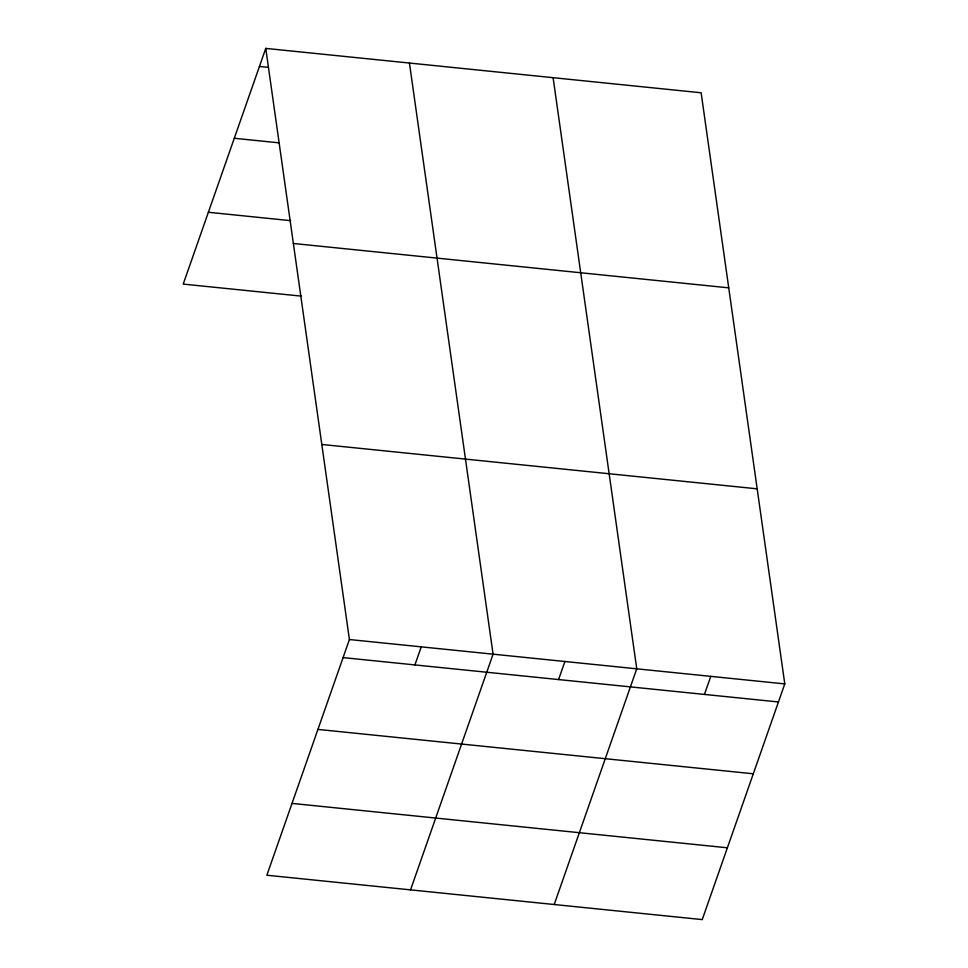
<?xml version="1.0" encoding="UTF-8"?>
<svg xmlns="http://www.w3.org/2000/svg" width="968" height="968" viewBox="0 0 968 968"><rect width="100%" height="100%" fill="white"/><g stroke="black" fill="none" stroke-linecap="round" stroke-linejoin="round"><path stroke-width="1.45" d="M265.764 48.4L349.412 639.533L266.865 875.229L702.236 919.6L784.782 683.904L701.135 92.771L265.764 48.4L183.218 284.096L301.459 296.147M414.921 664.919L421.237 646.854M410.541 889.87L493.075 654.174L409.44 63.041M558.584 679.56L564.913 661.495M554.216 904.511L636.75 668.815L553.103 77.682M704.438 694.419L710.766 676.366M259.436 66.465L268.414 67.373M234.292 138.279L279.183 142.853M208.374 212.27L290.69 220.668M293.364 243.476L728.735 287.847M321.799 444.457L757.17 488.828M349.412 639.533L784.782 683.904M343.083 657.599L778.453 701.969M317.928 729.412L753.298 773.783M292.021 803.404L727.391 847.786"/></g></svg>
